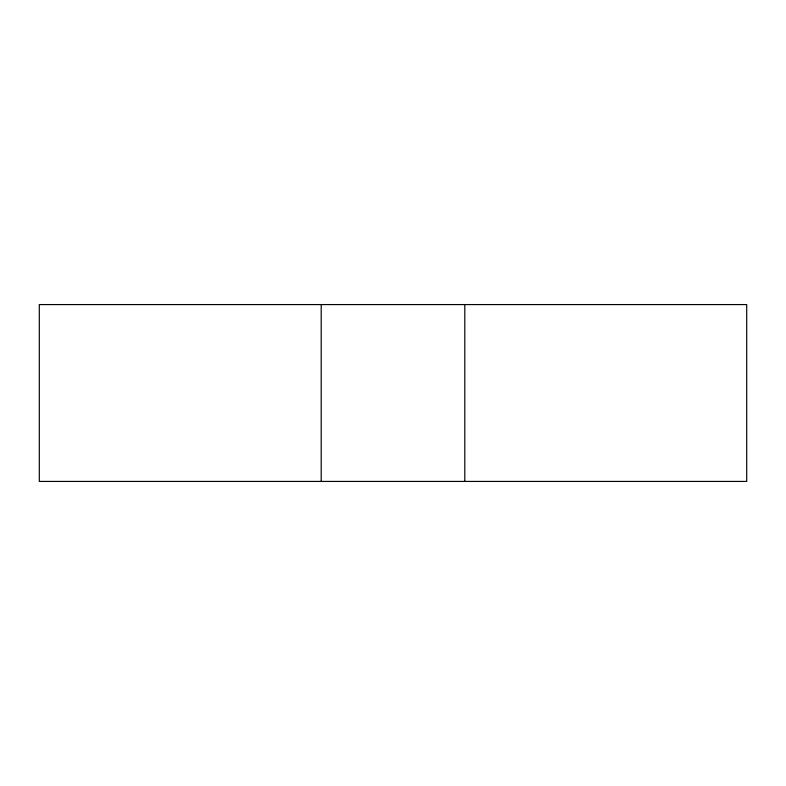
<?xml version="1.0" encoding="UTF-8"?>
<svg xmlns="http://www.w3.org/2000/svg" width="786" height="786" viewBox="0 0 786 786"><rect width="100%" height="100%" fill="white"/><g stroke="black" fill="none" stroke-linecap="round" stroke-linejoin="round"><path stroke-width="1.18" d="M321.562 304.575L464.438 304.575M464.801 481.425L464.801 304.575L746.7 304.575L746.7 481.425L39.3 481.425L39.3 304.575L321.199 304.575L321.199 481.425"/></g></svg>
